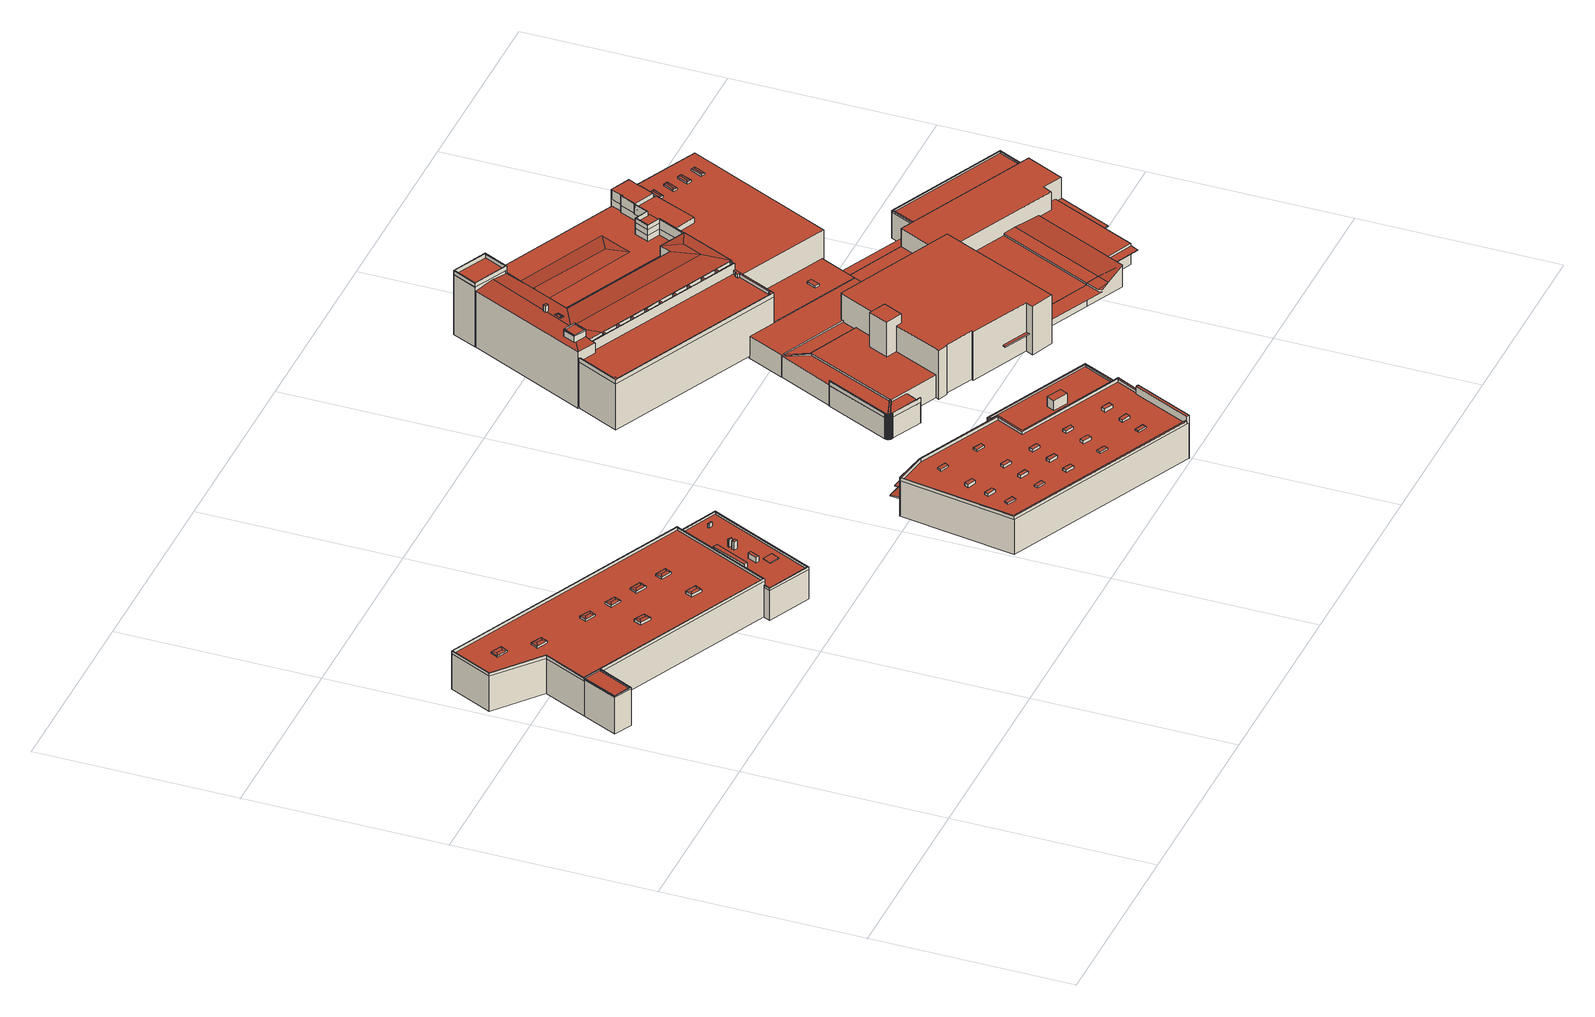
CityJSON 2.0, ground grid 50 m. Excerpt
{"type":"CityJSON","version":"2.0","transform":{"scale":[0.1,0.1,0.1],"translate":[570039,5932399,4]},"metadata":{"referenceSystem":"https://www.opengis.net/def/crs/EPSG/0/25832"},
"CityObjects":{
"building1":{"type":"Building","attributes":{"Grundfläche 2D":"2170.456657","Grundhöhe NN":"5.712"},"children":["building1-1","building1-2","building1-3","building1-4","building1-5","building1-6","building1-7","building1-8","building1-9","building1-10","building1-11","building1-12","building1-13","building1-14"],"geometry":[{"type":"MultiSurface","lod":"3","boundaries":[[[0,1,2,3,4,5,6,7,8,9,10]],[[7,11,12,13,5,4,14,15,16,8]],[[17,18,19,20,21,22]],[[23,24,25,26,27,28,29,30,31,32,33]],[[34,35,36,37]],[[38,39,40,41,42,43]],[[44,45,46,47,48],[49,50,51,52]],[[6,5,20,19]],[[19,18,7,6]],[[9,40,39,10]],[[53,54,2,1,0,38,55]],[[54,56,57,4,3,2]],[[57,58,14,4]],[[58,59,15,14]],[[59,60,16,15]],[[61,41,8,16,60]],[[11,7,18,17]],[[12,11,17,22]],[[13,12,22,21]],[[5,13,21,20]],[[47,46,28,27]],[[29,28,46,45]],[[30,29,45,44]],[[44,48,31,30]],[[62,63,33,32]],[[63,64,23,33]],[[64,65,24,23]],[[65,66,25,24]],[[66,67,26,25]],[[37,36,51,50]],[[34,37,50,49]],[[35,34,49,52]],[[36,35,52,51]],[[57,26,67,68,69,58]],[[59,58,69,70]],[[60,59,70,71]],[[61,60,71,72]],[[31,54,53,55,73,74,62,32]],[[26,57,56,54,31,48,47,27]],[[41,61,72,75,42]],[[43,42,75,76]],[[43,76,73,55,38]],[[63,62,74,77]],[[64,63,77,78]],[[65,64,78,79]],[[66,65,79,80]],[[67,66,80,68]],[[68,80,79,78,77,74,73,76,75,72,71,70,69]]],"semantics":{"surfaces":[{"type":"RoofSurface"},{"type":"WallSurface"},{"type":"GroundSurface"}],"values":[0,0,0,0,0,0,0,1,1,1,1,1,1,1,1,1,1,1,1,1,1,1,1,1,1,1,1,1,1,1,1,1,1,1,1,1,1,1,1,1,1,1,1,1,1,1,1,2]}}]},
"building1-1":{"type":"BuildingInstallation","parents":["building1"],"geometry":[{"type":"MultiSurface","lod":"3","boundaries":[[[81,82,83]],[[84,83,82,85]],[[81,86,85,82]],[[84,85,86]],[[87,88,81,83]],[[88,89,86,81]],[[89,90,84,86]],[[90,87,83,84]]],"semantics":{"surfaces":[{"type":"RoofSurface"},{"type":"WallSurface"}],"values":[0,0,0,0,1,1,1,1]}}]},
"building1-2":{"type":"BuildingInstallation","parents":["building1"],"geometry":[{"type":"MultiSurface","lod":"3","boundaries":[[[91,92,93]],[[94,93,92,95]],[[91,96,95,92]],[[94,95,96]],[[91,93,97,98]],[[98,99,96,91]],[[99,100,94,96]],[[100,97,93,94]]],"semantics":{"surfaces":[{"type":"RoofSurface"},{"type":"WallSurface"}],"values":[0,0,0,0,1,1,1,1]}}]},
"building1-3":{"type":"BuildingInstallation","parents":["building1"],"geometry":[{"type":"MultiSurface","lod":"3","boundaries":[[[101,102,103]],[[104,103,102,105]],[[101,106,105,102]],[[104,105,106]],[[101,103,107,108]],[[106,101,108,109]],[[109,110,104,106]],[[110,107,103,104]]],"semantics":{"surfaces":[{"type":"RoofSurface"},{"type":"WallSurface"}],"values":[0,0,0,0,1,1,1,1]}}]},
"building1-4":{"type":"BuildingInstallation","parents":["building1"],"geometry":[{"type":"MultiSurface","lod":"3","boundaries":[[[111,112,113]],[[114,113,112,115]],[[111,116,115,112]],[[114,115,116]],[[117,118,111,113]],[[118,119,116,111]],[[119,120,114,116]],[[120,117,113,114]]],"semantics":{"surfaces":[{"type":"RoofSurface"},{"type":"WallSurface"}],"values":[0,0,0,0,1,1,1,1]}}]},
"building1-5":{"type":"BuildingInstallation","parents":["building1"],"geometry":[{"type":"MultiSurface","lod":"3","boundaries":[[[121,0,10,122,123,9,8,124]],[[39,125,122,10]],[[125,126,123,122]],[[9,123,126,40]],[[41,42,124,8]],[[42,43,121,124]],[[43,38,0,121]]],"semantics":{"surfaces":[{"type":"RoofSurface"},{"type":"WallSurface"}],"values":[0,1,1,1,1,1,1]}}]},
"building1-6":{"type":"BuildingInstallation","parents":["building1"],"geometry":[{"type":"MultiSurface","lod":"3","boundaries":[[[127,128,129,130]],[[130,129,131,132]],[[127,130,132,133]],[[128,127,133,134]],[[129,128,134,131]]],"semantics":{"surfaces":[{"type":"RoofSurface"},{"type":"WallSurface"}],"values":[0,1,1,1,1]}}]},
"building1-7":{"type":"BuildingInstallation","parents":["building1"],"geometry":[{"type":"MultiSurface","lod":"3","boundaries":[[[135,136,137,138]],[[138,137,139,140]],[[135,138,140,141]],[[136,135,141,142]],[[137,136,142,139]]],"semantics":{"surfaces":[{"type":"RoofSurface"},{"type":"WallSurface"}],"values":[0,1,1,1,1]}}]},
"building1-8":{"type":"BuildingInstallation","parents":["building1"],"geometry":[{"type":"MultiSurface","lod":"3","boundaries":[[[143,144,145,146]],[[146,145,147,148]],[[143,146,148,149]],[[144,143,149,150]],[[145,144,150,147]]],"semantics":{"surfaces":[{"type":"RoofSurface"},{"type":"WallSurface"}],"values":[0,1,1,1,1]}}]},
"building1-9":{"type":"BuildingInstallation","parents":["building1"],"geometry":[{"type":"MultiSurface","lod":"3","boundaries":[[[151,152,153,154]],[[154,153,155,156]],[[151,154,156,157]],[[152,151,157,158]],[[153,152,158,155]]],"semantics":{"surfaces":[{"type":"RoofSurface"},{"type":"WallSurface"}],"values":[0,1,1,1,1]}}]},
"building1-10":{"type":"BuildingInstallation","parents":["building1"],"geometry":[{"type":"MultiSurface","lod":"3","boundaries":[[[159,160,161,162]],[[162,161,163,164]],[[159,162,164,165]],[[160,159,165,166]],[[161,160,166,163]]],"semantics":{"surfaces":[{"type":"RoofSurface"},{"type":"WallSurface"}],"values":[0,1,1,1,1]}}]},
"building1-11":{"type":"BuildingInstallation","parents":["building1"],"geometry":[{"type":"MultiSurface","lod":"3","boundaries":[[[167,168,169]],[[170,169,168,171]],[[167,172,171,168]],[[170,171,172]],[[173,174,167,169]],[[174,175,172,167]],[[175,176,170,172]],[[176,173,169,170]]],"semantics":{"surfaces":[{"type":"RoofSurface"},{"type":"WallSurface"}],"values":[0,0,0,0,1,1,1,1]}}]},
"building1-12":{"type":"BuildingInstallation","parents":["building1"],"geometry":[{"type":"MultiSurface","lod":"3","boundaries":[[[177,178,179]],[[180,179,178,181]],[[177,182,181,178]],[[180,181,182]],[[183,184,177,179]],[[184,185,182,177]],[[185,186,180,182]],[[186,183,179,180]]],"semantics":{"surfaces":[{"type":"RoofSurface"},{"type":"WallSurface"}],"values":[0,0,0,0,1,1,1,1]}}]},
"building1-13":{"type":"BuildingInstallation","parents":["building1"],"geometry":[{"type":"MultiSurface","lod":"3","boundaries":[[[187,188,189]],[[190,189,188,191]],[[187,192,191,188]],[[190,191,192]],[[193,194,187,189]],[[194,195,192,187]],[[195,196,190,192]],[[196,193,189,190]]],"semantics":{"surfaces":[{"type":"RoofSurface"},{"type":"WallSurface"}],"values":[0,0,0,0,1,1,1,1]}}]},
"building1-14":{"type":"BuildingInstallation","parents":["building1"],"geometry":[{"type":"MultiSurface","lod":"3","boundaries":[[[197,198,199]],[[200,199,198,201]],[[197,202,201,198]],[[200,201,202]],[[203,204,197,199]],[[202,197,204,205]],[[206,200,202,205]],[[206,203,199,200]]],"semantics":{"surfaces":[{"type":"RoofSurface"},{"type":"WallSurface"}],"values":[0,0,0,0,1,1,1,1]}}]},
"building2":{"type":"Building","attributes":{"Grundfläche 2D":"1549.785251","Grundhöhe NN":"5.569"},"children":["building2-1","building2-2","building2-3","building2-4","building2-5","building2-6","building2-7","building2-8","building2-9","building2-10","building2-11","building2-12","building2-13","building2-14","building2-15","building2-16","building2-17"],"geometry":[{"type":"Solid","lod":"3","boundaries":[[[[207,208,209,210,211,212,213,214,215,216,217,218,219,220,221,222]],[[223,224,225,226,227,228,229,230,231]],[[232,233,232,234]],[[235,236,237,238,239,240]],[[241,242,214,213]],[[243,215,214,242]],[[243,244,216,215]],[[244,245,217,216]],[[245,246,218,217]],[[246,234,219,218]],[[219,234,232,220]],[[222,221,224,223]],[[207,222,223,231]],[[208,207,231,230]],[[230,229,209,208]],[[210,209,229,228]],[[211,210,228,227]],[[212,211,227,226]],[[238,237,225,224,221,220]],[[233,239,238,220,232]],[[233,247,241,213,235,240,239]],[[213,212,226,225,237,236,235]],[[248,249,242,241,247,233,250,251]],[[243,242,249,252]],[[244,243,252,253]],[[245,244,253,254]],[[246,245,254,255]],[[234,246,255,256]],[[233,232,234,256,257,250]],[[251,250,257,256,255,254,253,252,249,248]]]],"semantics":{"surfaces":[{"type":"RoofSurface"},{"type":"WallSurface"},{"type":"GroundSurface"}],"values":[[0,0,0,0,1,1,1,1,1,1,1,1,1,1,1,1,1,1,1,1,1,1,1,1,1,1,1,1,1,2]]}}]},
"building2-1":{"type":"BuildingInstallation","parents":["building2"],"geometry":[{"type":"MultiSurface","lod":"3","boundaries":[[[258,259,260,261]],[[261,260,262,263]],[[258,261,263,264]],[[259,258,264,265]],[[260,259,265,262]]],"semantics":{"surfaces":[{"type":"RoofSurface"},{"type":"WallSurface"}],"values":[0,1,1,1,1]}}]},
"building2-2":{"type":"BuildingInstallation","parents":["building2"],"geometry":[{"type":"MultiSurface","lod":"3","boundaries":[[[266,267,268,269]],[[269,268,270,271]],[[266,269,271,272]],[[267,266,272,273]],[[268,267,273,270]]],"semantics":{"surfaces":[{"type":"RoofSurface"},{"type":"WallSurface"}],"values":[0,1,1,1,1]}}]},
"building2-3":{"type":"BuildingInstallation","parents":["building2"],"geometry":[{"type":"MultiSurface","lod":"3","boundaries":[[[274,275,276,277]],[[277,276,278,279]],[[274,277,279,280]],[[275,274,280,281]],[[276,275,281,278]]],"semantics":{"surfaces":[{"type":"RoofSurface"},{"type":"WallSurface"}],"values":[0,1,1,1,1]}}]},
"building2-4":{"type":"BuildingInstallation","parents":["building2"],"geometry":[{"type":"MultiSurface","lod":"3","boundaries":[[[282,283,284,285]],[[285,284,286,287]],[[282,285,287,288]],[[283,282,288,289]],[[284,283,289,286]]],"semantics":{"surfaces":[{"type":"RoofSurface"},{"type":"WallSurface"}],"values":[0,1,1,1,1]}}]},
"building2-5":{"type":"BuildingInstallation","parents":["building2"],"geometry":[{"type":"MultiSurface","lod":"3","boundaries":[[[290,291,292,293]],[[293,292,294,295]],[[290,293,295,296]],[[291,290,296,297]],[[292,291,297,294]]],"semantics":{"surfaces":[{"type":"RoofSurface"},{"type":"WallSurface"}],"values":[0,1,1,1,1]}}]},
"building2-6":{"type":"BuildingInstallation","parents":["building2"],"geometry":[{"type":"MultiSurface","lod":"3","boundaries":[[[298,299,300,301]],[[301,300,302,303]],[[298,301,303,304]],[[299,298,304,305]],[[300,299,305,302]]],"semantics":{"surfaces":[{"type":"RoofSurface"},{"type":"WallSurface"}],"values":[0,1,1,1,1]}}]},
"building2-7":{"type":"BuildingInstallation","parents":["building2"],"geometry":[{"type":"MultiSurface","lod":"3","boundaries":[[[306,307,308,309]],[[309,308,310,311]],[[306,309,311,312]],[[307,306,312,313]],[[308,307,313,310]]],"semantics":{"surfaces":[{"type":"RoofSurface"},{"type":"WallSurface"}],"values":[0,1,1,1,1]}}]},
"building2-8":{"type":"BuildingInstallation","parents":["building2"],"geometry":[{"type":"MultiSurface","lod":"3","boundaries":[[[314,315,316,317]],[[317,316,318,319]],[[314,317,319,320]],[[315,314,320,321]],[[316,315,321,318]]],"semantics":{"surfaces":[{"type":"RoofSurface"},{"type":"WallSurface"}],"values":[0,1,1,1,1]}}]},
"building2-9":{"type":"BuildingInstallation","parents":["building2"],"geometry":[{"type":"MultiSurface","lod":"3","boundaries":[[[322,323,324,325]],[[326,327,325,324]],[[327,328,322,325]],[[323,322,328,329]],[[324,323,329,326]]],"semantics":{"surfaces":[{"type":"RoofSurface"},{"type":"WallSurface"}],"values":[0,1,1,1,1]}}]},
"building2-10":{"type":"BuildingInstallation","parents":["building2"],"geometry":[{"type":"MultiSurface","lod":"3","boundaries":[[[330,331,332,333]],[[333,332,334,335]],[[330,333,335,336]],[[331,330,336,337]],[[332,331,337,334]]],"semantics":{"surfaces":[{"type":"RoofSurface"},{"type":"WallSurface"}],"values":[0,1,1,1,1]}}]},
"building2-11":{"type":"BuildingInstallation","parents":["building2"],"geometry":[{"type":"MultiSurface","lod":"3","boundaries":[[[338,339,340,341]],[[341,340,342,343]],[[343,344,338,341]],[[344,345,339,338]],[[340,339,345,342]]],"semantics":{"surfaces":[{"type":"RoofSurface"},{"type":"WallSurface"}],"values":[0,1,1,1,1]}}]},
"building2-12":{"type":"BuildingInstallation","parents":["building2"],"geometry":[{"type":"MultiSurface","lod":"3","boundaries":[[[346,347,348,349]],[[350,351,349,348]],[[346,349,351,352]],[[352,353,347,346]],[[348,347,353,350]]],"semantics":{"surfaces":[{"type":"RoofSurface"},{"type":"WallSurface"}],"values":[0,1,1,1,1]}}]},
"building2-13":{"type":"BuildingInstallation","parents":["building2"],"geometry":[{"type":"MultiSurface","lod":"3","boundaries":[[[354,355,356,357]],[[357,356,358,359]],[[354,357,359,360]],[[355,354,360,361]],[[356,355,361,358]]],"semantics":{"surfaces":[{"type":"RoofSurface"},{"type":"WallSurface"}],"values":[0,1,1,1,1]}}]},
"building2-14":{"type":"BuildingInstallation","parents":["building2"],"geometry":[{"type":"MultiSurface","lod":"3","boundaries":[[[362,363,364,365]],[[365,364,366,367]],[[362,365,367,368]],[[363,362,368,369]],[[364,363,369,366]]],"semantics":{"surfaces":[{"type":"RoofSurface"},{"type":"WallSurface"}],"values":[0,1,1,1,1]}}]},
"building2-15":{"type":"BuildingInstallation","parents":["building2"],"geometry":[{"type":"MultiSurface","lod":"3","boundaries":[[[370,371,372,373]],[[373,372,374,375]],[[370,373,375,376]],[[371,370,376,377]],[[372,371,377,374]]],"semantics":{"surfaces":[{"type":"RoofSurface"},{"type":"WallSurface"}],"values":[0,1,1,1,1]}}]},
"building2-16":{"type":"BuildingInstallation","parents":["building2"],"geometry":[{"type":"MultiSurface","lod":"3","boundaries":[[[378,379,380,381]],[[381,380,382,383]],[[378,381,383,384]],[[379,378,384,385]],[[380,379,385,382]]],"semantics":{"surfaces":[{"type":"RoofSurface"},{"type":"WallSurface"}],"values":[0,1,1,1,1]}}]},
"building2-17":{"type":"BuildingInstallation","parents":["building2"],"geometry":[{"type":"MultiSurface","lod":"3","boundaries":[[[386,387,388,389]],[[389,388,390,391]],[[386,389,391,392]],[[387,386,392,393]],[[388,387,393,390]]],"semantics":{"surfaces":[{"type":"RoofSurface"},{"type":"WallSurface"}],"values":[0,1,1,1,1]}}]},
"building3":{"type":"Building","attributes":{"Grundfläche 2D":"403.824048","Grundhöhe NN":"5.590"},"children":["building3-1"],"geometry":[{"type":"Solid","lod":"3","boundaries":[[[[394,395,396,397,398,399,400,401]],[[402,403,404,405,406,407]],[[408,409,410,411,412,413]],[[414,415,416,417,418]],[[419,403,396,395]],[[397,396,403,402]],[[397,402,407,398]],[[407,406,399,398]],[[406,420,400,399]],[[420,421,401,400]],[[421,422,394,401]],[[419,395,394,422]],[[403,419,413,423,424,253,404]],[[405,404,253,252]],[[420,406,405,252,249]],[[421,420,249,425]],[[422,421,425,426,427,408]],[[419,422,408,413]],[[423,427,426,424]],[[409,408,427,428]],[[410,409,428,429]],[[411,410,429,430]],[[412,411,430,431]],[[413,412,431,423]],[[432,433,417,416]],[[433,434,418,417]],[[434,435,414,418]],[[435,436,415,414]],[[436,432,416,415]],[[426,425,249,252,253,424]],[[431,430,429,428,427,423]],[[432,436,435,434,433]]]],"semantics":{"surfaces":[{"type":"RoofSurface"},{"type":"WallSurface"},{"type":"GroundSurface"}],"values":[[0,0,0,0,1,1,1,1,1,1,1,1,1,1,1,1,1,1,1,1,1,1,1,1,1,1,1,1,1,2,2,2]]}}]},
"building3-1":{"type":"BuildingInstallation","parents":["building3"],"geometry":[{"type":"MultiSurface","lod":"3","boundaries":[[[437,438,439,440]],[[440,439,441,442]],[[442,443,437,440]],[[438,437,443,444]],[[444,441,439,438]]],"semantics":{"surfaces":[{"type":"RoofSurface"},{"type":"WallSurface"}],"values":[0,1,1,1,1]}}]},
"building4":{"type":"Building","attributes":{"Grundfläche 2D":"3858.517801","Grundhöhe NN":"5.457"},"children":["building4-1","building4-2","building4-3","building4-4","building4-5","building4-6","building4-7","building4-8","building4-9","building4-10","building4-11","building4-12","building4-13","building4-14","building4-15"],"geometry":[{"type":"MultiSurface","lod":"3","boundaries":[[[445,446,447,448,449,450,451,452]],[[453,454,455,456,457,458,459,460,461,462,463,464,465,466,467,468,469,470,471,472,473,474,475,476,477,478,479,480,481,482,483,484,485,486,487,488,489,490,491,492,493,494,495,496]],[[497,498,499,500,501,502,503,504,505,506,507,508,509,510,511,512,513,514]],[[515,516,517,518,519,520,521]],[[522,523,524,525,526,527,528,529,530,531,532,533,534,535,536,537,538]],[[539,540,541,542,543,544,545,546,547]],[[548,549,550,516,515,521,520,519,551,552,553,554,555,556,557,558]],[[559,560,561,560]],[[561,562,563,564,565,566,567,568,569,570,559,560,571,560]],[[569,572,570]],[[564,563,573,574,575]],[[576,577,575,574,578,570,572]],[[579,580,581,570,578]],[[580,582,583,581]],[[584,583,582]],[[584,585,581,583]],[[585,586,570,581]],[[587,588,589]],[[559,570,586,589,588,561,560]],[[590,591,592,593,594,595]],[[596,597,598,599]],[[600,601,602,603]],[[604,605,606,607]],[[608,609,610,611,612]],[[613,614,615,616]],[[617,618,619,620,621]],[[622,623,624,625]],[[626,627,628,629]],[[630,631,632,633]],[[634,635,636,637]],[[638,639,640,641,642,643,644,645,646,647,648,649,650,651]],[[652,653,654,655,656]],[[657,658,659,660,661,662]],[[663,664,665,666,667,668,669,670,671,672,673,674,675,676,677,678,679,680,681]],[[682,683,681]],[[663,681,683,684]],[[665,683,682]],[[664,684,683,665]],[[664,663,684]],[[577,685,686,687,565,564,575]],[[685,577,576,688]],[[568,567,689,688,576,572,569]],[[687,689,567,566,565]],[[597,596,457,456]],[[458,457,596,599]],[[459,458,599,598]],[[603,602,461,460]],[[462,461,602,601]],[[601,600,463,462]],[[607,606,465,464]],[[466,465,606,605]],[[605,604,467,466]],[[612,611,469,468]],[[470,469,611,610]],[[610,609,608,472,471,470]],[[616,615,474,473]],[[475,474,615,614]],[[476,475,614,613]],[[617,621,478,477]],[[479,478,621,620]],[[620,619,618,481,480,479]],[[625,624,483,482]],[[484,483,624,623]],[[623,622,485,484]],[[487,486,627,626]],[[488,487,626,629]],[[629,628,489,488]],[[491,490,635,634]],[[492,491,634,637]],[[637,636,493,492]],[[495,494,631,630]],[[496,495,630,633]],[[454,453,642,641,499,498]],[[454,498,527,526,455]],[[500,499,641,640]],[[640,639,501,500]],[[502,501,639,638]],[[503,502,638,651]],[[504,503,651,650]],[[650,649,505,504]],[[506,505,649,648]],[[648,647,507,506]],[[647,646,508,507]],[[646,645,509,508]],[[510,509,645,644]],[[690,691,512,511]],[[691,692,513,512]],[[692,693,694,695,528,527,498,497,514,513]],[[696,697,698,699]],[[700,701,702,703]],[[703,702,697,696]],[[544,543,557,556]],[[533,545,544,556,534]],[[533,532,546,545]],[[532,531,547,546]],[[531,704,539,547]],[[704,705,540,539]],[[706,707,548,558]],[[537,536,554,553]],[[555,554,536,535]],[[535,534,556,555]],[[658,667,666,659]],[[660,659,666,665,682]],[[660,682,708,709,661]],[[563,562,710,711]],[[690,511,510,644,643,573,563,711,712]],[[453,496,633,632,574,573,643,642]],[[631,494,493,636,635,490,578,574,632]],[[578,490,489]],[[578,489,486]],[[578,486,579]],[[486,489,628,627]],[[486,485,579]],[[482,579,485,622,625]],[[482,481,579]],[[477,476,613,616,473,579,481,618,617]],[[473,472,579]],[[468,467,579,472,608,612]],[[464,467,604,607]],[[467,464,579]],[[464,463,580]],[[464,580,579]],[[460,459,598,597,456,455,526,525,580,463,600,603]],[[580,525,524,582]],[[522,668,667,658,584,582,524,523]],[[584,658,657,585]],[[585,657,662,586]],[[713,680,587,589,586,662,661,709]],[[588,587,680,679]],[[714,592,591,590,715,716]],[[593,592,714,717]],[[712,718,691,690]],[[692,691,718,719]],[[594,695,694,693,692,719,715,590,595]],[[588,654,653,652,720,710,562,561]],[[654,588,679,678,655]],[[655,678,721,722,656]],[[652,656,722,720]],[[678,677,723,721]],[[680,713,724,681]],[[681,724,708,682]],[[725,529,528,695,594,593,717]],[[530,529,725,726]],[[704,531,530,726,727]],[[676,705,704,727,723,677]],[[705,676,675,728]],[[672,701,707,706,728,675,674,673]],[[701,672,671,702]],[[702,671,670,697]],[[697,670,669,698]],[[538,698,669,668,522]],[[719,718,712,711,710,720,722,721,723,727,726,725,717,714,716,715],[724,713,709,708]]],"semantics":{"surfaces":[{"type":"RoofSurface"},{"type":"WallSurface"},{"type":"GroundSurface"}],"values":[0,0,0,0,0,0,0,0,0,0,0,0,0,0,0,0,0,0,0,0,0,0,0,0,0,0,0,0,0,0,0,0,0,0,0,0,0,0,0,1,1,1,1,1,1,1,1,1,1,1,1,1,1,1,1,1,1,1,1,1,1,1,1,1,1,1,1,1,1,1,1,1,1,1,1,1,1,1,1,1,1,1,1,1,1,1,1,1,1,1,1,1,1,1,1,1,1,1,1,1,1,1,1,1,1,1,1,1,1,1,1,1,1,1,1,1,1,1,1,1,1,1,1,1,1,1,1,1,1,1,1,1,1,1,1,1,1,1,1,1,1,1,1,1,1,1,1,1,1,1,1,2]}}]},
"building4-1":{"type":"BuildingInstallation","parents":["building4"],"geometry":[{"type":"MultiSurface","lod":"3","boundaries":[[[729,730,731]],[[732,729,731,733]],[[734,733,735]],[[734,732,733]],[[732,734,735,736,737]],[[732,737,738]],[[729,732,738,739]],[[729,739,740]],[[730,729,740,741]],[[731,730,742,743,735,733]],[[735,743,744,737,736]],[[738,737,744,745,740,739]],[[740,745,742,730,741]]],"semantics":{"surfaces":[{"type":"RoofSurface"},{"type":"WallSurface"}],"values":[0,0,0,0,0,0,0,0,0,1,1,1,1]}}]},
"building4-2":{"type":"BuildingInstallation","parents":["building4"],"geometry":[{"type":"MultiSurface","lod":"3","boundaries":[[[746,747,748,749,750,751,752]],[[689,687,748,747]],[[687,686,685,750,749,748]],[[752,751,451,450]],[[746,752,450,449]]],"semantics":{"surfaces":[{"type":"RoofSurface"},{"type":"WallSurface"}],"values":[0,1,1,1,1]}}]},
"building4-3":{"type":"BuildingInstallation","parents":["building4"],"geometry":[{"type":"MultiSurface","lod":"3","boundaries":[[[746,753,754,755,756,757,751,750,758,747]],[[685,688,758,750]],[[688,689,747,758]],[[446,755,754,753,746,449,448,447]],[[756,755,446,445]],[[756,445,452,757]],[[751,757,452,451]]],"semantics":{"surfaces":[{"type":"RoofSurface"},{"type":"WallSurface"}],"values":[0,1,1,1,1,1,1]}}]},
"building4-4":{"type":"BuildingInstallation","parents":["building4"],"geometry":[{"type":"MultiSurface","lod":"3","boundaries":[[[759,760,761,762,763,764]],[[760,759,765,766]],[[760,766,560,761]],[[762,761,560,767]],[[767,571,768,764,763,762]],[[559,765,759,764,768]]],"semantics":{"surfaces":[{"type":"RoofSurface"},{"type":"WallSurface"}],"values":[0,1,1,1,1,1]}}]},
"building4-5":{"type":"BuildingInstallation","parents":["building4"],"geometry":[{"type":"MultiSurface","lod":"3","boundaries":[[[769,770,771,772]],[[772,771,773,774]],[[769,772,774,775]],[[770,769,775,776]],[[771,770,776,773]]],"semantics":{"surfaces":[{"type":"RoofSurface"},{"type":"WallSurface"}],"values":[0,1,1,1,1]}}]},
"building4-6":{"type":"BuildingInstallation","parents":["building4"],"geometry":[{"type":"MultiSurface","lod":"3","boundaries":[[[777,778,779,780,781,782]],[[656,779,778,655]],[[656,652,780,779]],[[782,781,783,784]],[[777,782,784,785]]],"semantics":{"surfaces":[{"type":"RoofSurface"},{"type":"WallSurface"}],"values":[0,1,1,1,1]}}]},
"building4-7":{"type":"BuildingInstallation","parents":["building4"],"geometry":[{"type":"MultiSurface","lod":"3","boundaries":[[[778,777,786,781,780,787,788]],[[786,777,785,789]],[[789,783,781,786]],[[652,653,654,788,787,780]],[[654,655,778,788]]],"semantics":{"surfaces":[{"type":"RoofSurface"},{"type":"WallSurface"}],"values":[0,1,1,1,1]}}]},
"building4-8":{"type":"BuildingInstallation","parents":["building4"],"geometry":[{"type":"MultiSurface","lod":"3","boundaries":[[[790,791,792,793]],[[790,793,794]],[[795,792,791]],[[795,794,793,792]],[[796,797,791,790]],[[797,798,795,791]],[[798,799,794,795]],[[799,796,790,794]]],"semantics":{"surfaces":[{"type":"RoofSurface"},{"type":"WallSurface"}],"values":[0,0,0,0,1,1,1,1]}}]},
"building4-9":{"type":"BuildingInstallation","parents":["building4"],"geometry":[{"type":"MultiSurface","lod":"3","boundaries":[[[800,801,802]],[[800,803,804,801]],[[805,804,803]],[[805,802,801,804]],[[806,807,803,800]],[[807,808,805,803]],[[808,809,802,805]],[[809,806,800,802]]],"semantics":{"surfaces":[{"type":"RoofSurface"},{"type":"WallSurface"}],"values":[0,0,0,0,1,1,1,1]}}]},
"building4-10":{"type":"BuildingInstallation","parents":["building4"],"geometry":[{"type":"MultiSurface","lod":"3","boundaries":[[[810,811,812,813,814]],[[810,814,815]],[[816,813,812]],[[816,815,814,813]],[[817,818,819,812,811,810]],[[819,820,816,812]],[[820,821,815,816]],[[821,817,810,815]]],"semantics":{"surfaces":[{"type":"RoofSurface"},{"type":"WallSurface"}],"values":[0,0,0,0,1,1,1,1]}}]},
"building4-11":{"type":"BuildingInstallation","parents":["building4"],"geometry":[{"type":"MultiSurface","lod":"3","boundaries":[[[822,823,824,825,826]],[[824,823,699,698,538,522]],[[824,522,523,825]],[[553,552,551,826,825,523,537]],[[822,826,551,519]]],"semantics":{"surfaces":[{"type":"RoofSurface"},{"type":"WallSurface"}],"values":[0,1,1,1,1]}}]},
"building4-12":{"type":"BuildingInstallation","parents":["building4"],"geometry":[{"type":"MultiSurface","lod":"3","boundaries":[[[822,827,828,829,830,831,832,823]],[[700,703,831,830]],[[703,696,832,831]],[[696,699,823,832]],[[827,822,519,518]],[[828,827,518,517]],[[829,828,517,516]]],"semantics":{"surfaces":[{"type":"RoofSurface"},{"type":"WallSurface"}],"values":[0,1,1,1,1,1,1]}}]},
"building4-13":{"type":"BuildingInstallation","parents":["building4"],"geometry":[{"type":"MultiSurface","lod":"3","boundaries":[[[833,834,830,829]],[[549,833,829,516,550]],[[834,833,549,548]],[[830,834,548,707,701,700]]],"semantics":{"surfaces":[{"type":"RoofSurface"},{"type":"WallSurface"}],"values":[0,1,1,1]}}]},
"building4-14":{"type":"BuildingInstallation","parents":["building4"],"geometry":[{"type":"MultiSurface","lod":"3","boundaries":[[[835,836,837]],[[835,838,839,836]],[[840,839,838]],[[840,837,836,839]],[[841,842,838,835]],[[842,843,840,838]],[[843,844,837,840]],[[844,841,835,837]]],"semantics":{"surfaces":[{"type":"RoofSurface"},{"type":"WallSurface"}],"values":[0,0,0,0,1,1,1,1]}}]},
"building4-15":{"type":"BuildingInstallation","parents":["building4"],"geometry":[{"type":"MultiSurface","lod":"3","boundaries":[[[845,846,847,848,849,850]],[[849,848,543,542]],[[850,849,542,541]],[[845,850,541,540]],[[845,540,705,728,846]],[[847,846,728,706,558]],[[848,847,558,557,543]]],"semantics":{"surfaces":[{"type":"RoofSurface"},{"type":"WallSurface"}],"values":[0,1,1,1,1,1,1]}}]},
"building5":{"type":"Building","attributes":{"Grundfläche 2D":"3548.379141","Grundhöhe NN":"4.954"},"children":["building5-1","building5-2","building5-3","building5-4","building5-5","building5-6"],"geometry":[{"type":"MultiSurface","lod":"3","boundaries":[[[851,852,853,854]],[[855,856,857,858,859,860,861,862]],[[863,864,865,866,867,868,869,870,871,872,873,874,875,876,877,878,879,880,881,882,883,884,885,886,887,888,889,890,891,892,893,894,895]],[[896,897,898,899,900,901,902]],[[590,903,904,905,906,907,908,909,910,592,591]],[[911,912,913,914,915,916,917,918]],[[919,920,921,922,923,924]],[[925,923,922]],[[919,924,923,926,927,928]],[[929,930,931,932,933,934]],[[935,936,937,938,939,940,941,942,943,944,945,946,947,948,949,950,951,952]],[[953,954,955,956,957,958,959,960]],[[853,852,857,856]],[[853,856,855,937,936,854]],[[936,935,851,854]],[[852,851,935,952,858,857]],[[961,931,930,962,963,964,965,966]],[[967,944,943,968,969,970]],[[971,932,931,961,966,965,972,973]],[[974,939,938,937,855,862,975]],[[940,939,974,976]],[[942,941,977,978]],[[941,940,976,977]],[[943,942,978,968]],[[944,967,970,969,979,945]],[[946,945,979,980]],[[946,980,981,902,947]],[[900,915,914,949,948,947,902,981,982,901]],[[955,954,910,909,950,949,914,913]],[[872,859,858,952,951,950,909,908,873]],[[983,898,901,982]],[[906,905,984,985]],[[908,907,906,985,986,874,873]],[[910,954,953,592]],[[590,591,592,953,987,988,989]],[[903,590,989,990]],[[905,904,903,990,991,984]],[[920,919,928,929,934,916,915,900,899]],[[916,934,933,917]],[[971,973,972,992,993,994,918,917,933,932]],[[918,994,993,992,995,911]],[[911,995,996,956,912]],[[912,956,955,913]],[[865,864,997,998]],[[866,865,998,999]],[[875,874,986,1000]],[[876,875,1000,1001]],[[877,876,1001,1002]],[[878,877,1002,1003]],[[879,878,1003,1004]],[[880,879,1004,1005]],[[881,880,1005,1006]],[[882,881,1006,1007]],[[883,882,1007,1008]],[[884,883,1008,1009]],[[885,884,1009,1010]],[[886,885,1010,1011]],[[887,886,1011,1012]],[[888,887,1012,1013]],[[889,888,1013,1014]],[[890,889,1014,1015]],[[891,890,1015,1016]],[[892,891,1016,1017]],[[893,892,1017,1018]],[[864,863,1019,997]],[[894,893,1018,1020]],[[895,894,1020,1021]],[[863,895,1021,1019]],[[920,899,898,921]],[[924,921,898,983,1022,927]],[[963,962,930,929,928,927,1022,964]],[[870,1023,860,859,872,871]],[[869,868,867,1024,861,860,1023,870]],[[866,999,975,862,861,1024,867]],[[960,1025,987,953]],[[960,956,996,1025]],[[992,972,965,964,1022,983,982,981,980,979,969,968,978,977,976,974,975,999,998,997,1019,1021,1020,1018,1017,1016,1015,1014,1013,1012,1011,1010,1009,1008,1007,1006,1005,1004,1003,1002,1001,1000,986,985,984,991,990,989,988,987,1025,996,995]],[[896,902,901,898,897]],[[924,923,922,921]],[[924,927,926,923]],[[960,959,958,957,956]]],"semantics":{"surfaces":[{"type":"RoofSurface"},{"type":"WallSurface"},{"type":"GroundSurface"}],"values":[0,0,0,0,0,0,0,0,0,0,0,0,1,1,1,1,1,1,1,1,1,1,1,1,1,1,1,1,1,1,1,1,1,1,1,1,1,1,1,1,1,1,1,1,1,1,1,1,1,1,1,1,1,1,1,1,1,1,1,1,1,1,1,1,1,1,1,1,1,1,1,1,1,1,1,1,2,0,0,0,0]}}]},
"building5-1":{"type":"BuildingInstallation","parents":["building5"],"geometry":[{"type":"MultiSurface","lod":"3","boundaries":[[[1026,1027,1028,1029,1030,1031,1032,1033,1034,1035,1036,1037,1038,1039,1040,1041,1042,1043,1044,1045,1046,1047,1048,1049,1050,1051,1052,1053,1054,1055,1056,1057,1058,1059,1060,1061,1062,1063,1064,1065,1066,1067,1068,1069]],[[1045,1044,1070,1071]],[[1072,1073,1042,1041]],[[1043,1042,1073,1074]],[[1044,1043,1074,1070]],[[1071,875,876,1046,1045]],[[876,877,1047,1046]],[[877,878,1048,1047]],[[878,879,1049,1048]],[[879,880,1050,1049]],[[880,881,1051,1050]],[[881,882,1052,1051]],[[882,883,1053,1052]],[[883,884,1054,1053]],[[884,885,1055,1054]],[[885,886,1056,1055]],[[886,887,1057,1056]],[[887,888,1058,1057]],[[888,889,1059,1058]],[[889,890,1060,1059]],[[890,891,1061,1060]],[[891,892,1062,1061]],[[892,893,1063,1062]],[[893,894,1064,1063]],[[894,895,1065,1064]],[[895,863,1066,1065]],[[863,864,1067,1066]],[[864,865,1068,1067]],[[1069,1068,865,1075]],[[1026,1069,1075,1076]],[[1076,1077,1027,1026]],[[1028,1027,1077,1078]],[[1078,1079,1029,1028]],[[1079,1080,1030,1029]],[[1080,1081,1031,1030]],[[1081,1082,1032,1031]],[[1082,1083,1033,1032]],[[1083,1084,1034,1033]],[[1035,1034,1084,1085]],[[1085,1086,1036,1035]],[[1086,1087,1037,1036]],[[1087,1088,1038,1037]],[[1088,1089,1039,1038]],[[1089,1090,1040,1039]],[[1090,1072,1041,1040]]],"semantics":{"surfaces":[{"type":"RoofSurface"},{"type":"WallSurface"}],"values":[0,1,1,1,1,1,1,1,1,1,1,1,1,1,1,1,1,1,1,1,1,1,1,1,1,1,1,1,1,1,1,1,1,1,1,1,1,1,1,1,1,1,1,1,1]}}]},
"building5-2":{"type":"BuildingInstallation","parents":["building5"],"geometry":[{"type":"MultiSurface","lod":"3","boundaries":[[[1091,1092,1093,1094,1024,1095]],[[1024,867,868,1095]],[[1092,1096,1097,1094,1093]],[[868,1098,1096,1092,1091,1095]],[[1097,867,1024,1094]]],"semantics":{"surfaces":[{"type":"RoofSurface"},{"type":"WallSurface"}],"values":[0,1,1,1,1]}}]},
"building5-3":{"type":"BuildingInstallation","parents":["building5"],"geometry":[{"type":"MultiSurface","lod":"3","boundaries":[[[1023,1099,1100]],[[1101,1023,1100,1102]],[[1023,1101,1103]],[[871,1104,1100,1099]],[[1102,1100,1104,1105]],[[1105,1106,869,1103,1101,1102]],[[869,870,1023,1103]],[[1023,870,871,1099]]],"semantics":{"surfaces":[{"type":"RoofSurface"},{"type":"WallSurface"}],"values":[0,0,0,1,1,1,1,1]}}]},
"building5-4":{"type":"BuildingInstallation","parents":["building5"],"geometry":[{"type":"MultiSurface","lod":"3","boundaries":[[[1107,994,971,1108]],[[973,1109,1108,971]],[[1109,1110,1107,1108]],[[1110,993,994,1107]],[[993,973,971,994]],[[993,1110,1109,973]]],"semantics":{"surfaces":[{"type":"RoofSurface"},{"type":"WallSurface"},{"type":"OuterCeilingSurface"}],"values":[0,1,1,1,1,2]}}]},
"building5-5":{"type":"BuildingInstallation","parents":["building5"],"geometry":[{"type":"MultiSurface","lod":"3","boundaries":[[[1111,961,962,1112]],[[1113,1114,1111,1112]],[[963,1113,1112,962]],[[1114,966,961,1111]],[[966,963,962,961]],[[966,1114,1113,963]]],"semantics":{"surfaces":[{"type":"RoofSurface"},{"type":"WallSurface"},{"type":"OuterCeilingSurface"}],"values":[0,1,1,1,1,2]}}]},
"building5-6":{"type":"BuildingInstallation","parents":["building5"],"geometry":[{"type":"MultiSurface","lod":"3","boundaries":[[[1115,967,1116,1117]],[[1118,1119,1115,1117]],[[1120,1118,1117,1116]],[[1119,970,967,1115]],[[970,1120,1116,967]],[[970,1119,1118,1120]]],"semantics":{"surfaces":[{"type":"RoofSurface"},{"type":"WallSurface"},{"type":"OuterCeilingSurface"}],"values":[0,1,1,1,1,2]}}]},
"building6":{"type":"Building","attributes":{"Grundfläche 2D":"305.665438","Grundhöhe NN":"5.500"},"geometry":[{"type":"Solid","lod":"3","boundaries":[[[[1121,1122,1123,1124,1125,1126,1127,1128]],[[1129,1130,1131,1132]],[[1133,1132,1123,1122]],[[1132,1131,1124,1123]],[[1125,1124,1131,1130]],[[1130,1129,1126,1125]],[[1127,1126,1129,1134]],[[1134,1135,1128,1127]],[[1135,1136,1121,1128]],[[1136,1133,1122,1121]],[[1134,1129,1132,1133,1137,1138]],[[1135,1134,1138,1139]],[[1136,1135,1139,1140]],[[1133,1136,1140,1137]],[[1138,1137,1140,1139]]]],"semantics":{"surfaces":[{"type":"RoofSurface"},{"type":"WallSurface"},{"type":"GroundSurface"}],"values":[[0,0,1,1,1,1,1,1,1,1,1,1,1,1,2]]}}]}
},
"vertices":[
[114,877,120],[572,664,120],[573,663,120],[691,917,120],[692,918,120],[689,917,120],[572,666,120],[71,900,120],[68,898,120],[69,898,120],[112,878,120],[122,1010,120],[11,1103,120],[60,1209,120],[59,1212,120],[8,1102,120],[119,1009,120],[122,1010,113],[71,900,113],[572,666,113],[689,917,113],[60,1209,113],[11,1103,113],[673,596,104],[800,869,104],[692,919,104],[692,918,104],[691,917,104],[797,868,104],[672,599,104],[566,648,104],[573,663,104],[572,664,104],[564,647,104],[624,724,116],[665,812,116],[655,817,116],[614,728,116],[114,877,117],[112,878,117],[69,898,117],[68,898,117],[27,809,117],[72,787,117],[566,648,98],[672,599,98],[797,868,98],[691,917,98],[573,663,98],[624,724,98],[614,728,98],[655,817,98],[665,812,98],[572,664,113],[573,663,113],[114,877,113],[691,917,113],[692,918,113],[59,1212,113],[8,1102,113],[119,1009,113],[68,898,113],[572,664,98],[564,647,98],[673,596,98],[800,869,98],[692,919,98],[692,918,98],[692,918,17],[59,1212,17],[8,1102,17],[119,1009,17],[68,898,17],[114,877,17],[572,664,17],[27,809,17],[72,787,17],[564,647,17],[673,596,17],[800,869,17],[692,919,17],
[458,792,120],[469,798,120],[466,810,120],[493,797,120],[483,791,120],[485,779,120],[466,810,113],[458,792,113],[485,779,113],[493,797,113],
[284,978,118],[295,984,119],[292,996,118],[319,983,118],[309,978,119],[311,966,118],[292,996,113],[284,978,113],[311,966,113],[319,983,113],
[83,1112,117],[95,1118,117],[92,1130,117],[119,1117,117],[108,1111,117],[111,1099,117],[92,1130,113],[83,1112,113],[111,1099,113],[119,1117,113],
[148,1041,118],[160,1047,119],[157,1059,118],[184,1046,118],[173,1040,119],[176,1028,118],[157,1059,113],[148,1041,113],[176,1028,113],[184,1046,113],
[72,787,120],[71,790,120],[29,810,120],[27,809,120],[71,790,117],[29,810,117],
[697,788,118],[699,792,118],[690,796,118],[688,792,118],[690,796,98],[688,792,98],[697,788,98],[699,792,98],
[686,673,101],[696,694,101],[673,705,100],[663,684,100],[673,705,98],[663,684,98],[686,673,98],[696,694,98],
[682,778,120],[691,774,120],[694,781,120],[685,785,120],[694,781,98],[685,785,98],[682,778,98],[691,774,98],
[751,857,110],[752,860,110],[742,864,110],[741,861,110],[742,864,98],[741,861,98],[751,857,98],[752,860,98],
[660,711,113],[671,734,113],[664,737,113],[653,714,113],[664,737,98],[653,714,98],[660,711,98],[671,734,98],
[498,880,118],[509,885,119],[506,897,118],[534,885,118],[523,879,119],[525,867,118],[506,897,113],[498,880,113],[525,867,113],[534,885,113],
[315,859,120],[326,865,121],[323,877,120],[350,864,120],[340,858,121],[342,846,120],[323,877,113],[315,859,113],[342,846,113],[350,864,113],
[355,945,118],[366,951,119],[363,963,118],[390,950,118],[380,945,119],[382,933,118],[363,963,113],[355,945,113],[382,933,113],[390,950,113],
[427,913,118],[438,919,119],[435,931,118],[462,918,118],[452,912,119],[454,900,118],[435,931,113],[427,913,113],[454,900,113],[462,918,113],
[1050,520,120],[1134,507,120],[1348,406,120],[1314,334,120],[1582,210,120],[1556,154,120],[1559,152,120],[1587,211,120],[1319,336,120],[1353,408,120],[1134,510,120],[1049,524,120],[1001,232,120],[1485,7,120],[1487,10,120],[1005,234,120],[1005,234,112],[1487,10,112],[1553,155,112],[1556,154,112],[1582,210,112],[1314,334,112],[1348,406,112],[1134,507,112],[1050,520,112],[1485,7,112],[1491,4,112],[1001,232,112],[1559,152,133],[1556,154,133],[1553,155,133],[1485,7,133],[1491,4,133],[1491,5,133],[1559,152,112],[1587,211,112],[1319,336,112],[1353,408,112],[1134,510,112],[1049,524,112],[1491,5,112],[1559,152,16],[1587,211,16],[1491,4,16],[1491,5,16],[1319,336,16],[1353,408,16],[1134,510,16],[1049,524,16],[1001,232,16],[1485,7,16],
[1084,309,119],[1088,319,119],[1067,328,119],[1063,318,119],[1067,328,112],[1063,318,112],[1084,309,112],[1088,319,112],
[1280,279,119],[1285,288,119],[1264,298,119],[1259,288,119],[1264,298,112],[1259,288,112],[1280,279,112],[1285,288,112],
[1137,442,117],[1142,452,117],[1121,462,117],[1116,452,117],[1121,462,112],[1116,452,112],[1137,442,112],[1142,452,112],
[1237,395,117],[1242,405,117],[1221,415,117],[1216,404,117],[1221,415,112],[1216,404,112],[1237,395,112],[1242,405,112],
[1483,184,121],[1488,194,121],[1467,204,121],[1462,194,121],[1467,204,112],[1462,194,112],[1483,184,112],[1488,194,112],
[1234,180,118],[1239,190,118],[1218,200,118],[1213,190,118],[1218,200,112],[1213,190,112],[1234,180,112],[1239,190,112],
[1099,363,121],[1104,372,121],[1083,382,121],[1078,372,121],[1083,382,112],[1078,372,112],[1099,363,112],[1104,372,112],
[1351,184,120],[1356,194,120],[1335,204,120],[1330,194,120],[1335,204,112],[1330,194,112],[1351,184,112],[1356,194,112],
[1438,86,116],[1442,96,116],[1421,105,116],[1417,95,116],[1421,105,112],[1417,95,112],[1438,86,112],[1442,96,112],
[1071,256,116],[1076,266,116],[1055,276,116],[1050,266,116],[1055,276,112],[1050,266,112],[1071,256,112],[1076,266,112],
[1176,266,119],[1180,276,119],[1159,285,119],[1155,276,119],[1159,285,112],[1155,276,112],[1176,266,112],[1180,276,112],
[1374,235,119],[1379,244,119],[1358,254,119],[1354,244,119],[1358,254,112],[1354,244,112],[1374,235,112],[1379,244,112],
[1460,134,119],[1465,144,119],[1444,153,119],[1439,144,119],[1444,153,112],[1439,144,112],[1460,134,112],[1465,144,112],
[1329,136,116],[1334,146,116],[1313,156,116],[1309,146,116],[1313,156,112],[1309,146,112],[1329,136,112],[1334,146,112],
[1154,218,116],[1158,228,116],[1137,237,116],[1133,227,116],[1137,237,112],[1133,227,112],[1154,218,112],[1158,228,112],
[1199,316,119],[1204,326,119],[1183,335,119],[1179,326,119],[1183,335,112],[1179,326,112],[1199,316,112],[1204,326,112],
[1257,228,119],[1262,238,119],[1241,248,119],[1236,238,119],[1241,248,112],[1236,238,112],[1257,228,112],[1262,238,112],
[1357,435,105],[1346,411,105],[1350,409,105],[1359,429,105],[1626,305,105],[1583,213,105],[1587,211,105],[1631,307,105],[1359,429,101],[1350,409,101],[1353,408,101],[1319,336,101],[1583,213,101],[1626,305,101],[1357,435,63],[1141,535,63],[1054,549,63],[1051,523,65],[1134,510,65],[1346,411,65],[1147,563,38],[1126,566,38],[1122,538,38],[1141,535,38],[1143,535,38],[1346,411,101],[1587,211,101],[1631,307,101],[1357,435,101],[1346,411,61],[1346,411,16],[1631,307,16],[1357,435,16],[1357,435,61],[1141,535,61],[1054,549,61],[1051,523,61],[1134,510,61],[1122,538,36],[1141,535,36],[1143,535,36],[1147,563,36],[1126,566,36],
[1478,290,128],[1488,310,128],[1451,328,128],[1441,308,128],[1451,328,101],[1441,308,101],[1478,290,101],[1488,310,101],
[1248,1369,186],[1254,1381,186],[1254,1382,186],[1226,1394,186],[1224,1395,186],[1210,1365,186],[1239,1351,186],[1248,1368,186],[1230,1330,167],[1628,1144,167],[1632,1155,167],[1630,1156,167],[1626,1148,167],[1588,1166,167],[1592,1174,167],[1587,1176,167],[1584,1168,167],[1549,1184,167],[1553,1192,167],[1548,1194,167],[1544,1186,167],[1509,1202,167],[1513,1210,167],[1508,1212,167],[1505,1204,167],[1470,1220,167],[1470,1221,167],[1473,1228,167],[1468,1231,167],[1465,1223,167],[1430,1239,167],[1433,1247,167],[1429,1249,167],[1425,1241,167],[1390,1257,167],[1390,1258,167],[1394,1265,167],[1389,1267,167],[1386,1260,167],[1351,1276,167],[1354,1283,167],[1350,1286,167],[1346,1278,167],[1311,1294,167],[1315,1302,167],[1310,1304,167],[1307,1296,167],[1272,1313,167],[1275,1320,167],[1270,1322,167],[1267,1316,167],[1231,1332,167],[1575,1032,151],[1628,1144,151],[1624,1146,151],[1619,1137,151],[1616,1138,151],[1612,1131,151],[1617,1129,151],[1576,1039,151],[1572,1041,151],[1569,1035,151],[1139,1235,151],[1142,1241,151],[1138,1243,151],[1184,1342,151],[1181,1343,151],[1131,1236,151],[1574,1030,151],[1575,1030,151],[1746,1393,160],[1740,1396,160],[1707,1411,160],[1691,1376,160],[1722,1362,160],[1723,1362,160],[1731,1359,160],[1691,1295,145],[1693,1294,145],[1698,1292,145],[1635,1154,145],[1632,1155,145],[1628,1144,145],[1619,1126,145],[1851,1018,145],[2026,1394,145],[1841,1480,145],[1826,1447,145],[1827,1447,145],[1810,1410,145],[1818,1406,145],[1772,1297,145],[1707,1325,145],[1706,1325,145],[1792,1503,171],[1778,1472,171],[1778,1471,171],[1775,1472,171],[1758,1434,171],[1810,1410,171],[1827,1447,171],[1826,1447,171],[1841,1480,171],[1756,1434,160],[1757,1433,160],[1741,1397,160],[1724,1361,160],[1723,1360,160],[1707,1325,160],[1772,1297,160],[1818,1406,160],[1810,1410,160],[1758,1434,160],[1757,1434,160],[1293,1464,173],[1296,1472,173],[1367,1621,173],[1319,1644,168],[1180,1344,168],[1212,1363,170],[1209,1365,170],[1218,1386,170],[1223,1396,170],[1226,1395,170],[1247,1385,172],[1258,1392,173],[1292,1467,173],[1254,1382,172],[1226,1322,168],[1234,1339,169],[1239,1350,170],[1255,1382,172],[1240,1350,170],[1270,1322,168],[1429,1249,168],[1635,1154,168],[1626,1224,173],[1698,1292,168],[1649,1274,173],[1630,1323,168],[1618,1295,168],[1329,1429,168],[1409,1602,168],[1406,1603,168],[1387,1555,168],[1575,1030,70],[1801,925,70],[1802,925,70],[1846,1020,70],[1619,1126,70],[1575,1032,70],[1626,1148,141],[1630,1156,141],[1592,1174,141],[1588,1166,141],[1553,1192,141],[1549,1184,141],[1584,1168,141],[1587,1176,141],[1513,1210,141],[1509,1202,141],[1544,1186,141],[1548,1194,141],[1473,1228,141],[1470,1221,141],[1470,1220,141],[1505,1204,141],[1508,1212,141],[1433,1247,141],[1430,1239,141],[1465,1223,141],[1468,1231,141],[1429,1249,141],[1394,1265,141],[1390,1258,141],[1390,1257,141],[1425,1241,141],[1354,1283,141],[1351,1276,141],[1386,1260,141],[1389,1267,141],[1346,1278,141],[1350,1286,141],[1315,1302,141],[1311,1294,141],[1267,1316,141],[1270,1322,141],[1234,1339,141],[1231,1332,141],[1307,1296,141],[1310,1304,141],[1275,1320,141],[1272,1313,141],[1612,1131,141],[1616,1138,141],[1619,1137,141],[1624,1146,141],[1230,1330,141],[1226,1322,141],[1184,1342,141],[1138,1243,141],[1142,1241,141],[1139,1235,141],[1569,1035,141],[1572,1041,141],[1576,1039,141],[1617,1129,141],[1318,1644,178],[1319,1644,178],[1406,1603,178],[1435,1666,178],[1347,1707,178],[1618,1295,141],[1630,1323,141],[1350,1452,141],[1396,1551,141],[1387,1555,141],[1329,1429,141],[1676,1481,127],[1636,1398,129],[1378,1512,129],[1350,1452,130],[1630,1323,130],[1691,1295,130],[1722,1361,129],[1689,1376,129],[1706,1413,128],[1740,1397,128],[1756,1434,127],[1757,1434,127],[1775,1474,126],[1778,1472,126],[1792,1501,126],[1435,1666,126],[1406,1603,127],[1409,1602,127],[1417,1598,127],[1396,1551,130],[1421,1543,134],[1621,1451,134],[1240,1350,186],[1239,1350,186],[1209,1365,186],[1255,1382,186],[1223,1396,186],[1181,1343,141],[1131,1236,141],[1574,1030,141],[1575,1030,141],[1575,1032,141],[1619,1126,141],[1689,1376,160],[1689,1376,145],[1722,1361,145],[1722,1361,160],[1740,1397,160],[1740,1397,145],[1706,1413,145],[1706,1413,160],[1792,1503,145],[1778,1472,145],[1757,1434,145],[1756,1434,145],[1396,1551,15],[1387,1555,15],[1319,1644,15],[1180,1344,15],[1181,1343,15],[1409,1602,15],[1802,925,15],[1575,1030,15],[1801,925,15],[1846,1020,15],[1131,1236,15],[1574,1030,15],[1318,1644,15],[1435,1666,15],[1347,1707,15],[1792,1501,15],[1417,1598,15],[1851,1018,15],[2026,1394,15],[1792,1503,15],[1775,1474,145],
[1293,1437,174],[1290,1443,173],[1288,1439,173],[1289,1428,174],[1284,1430,173],[1288,1428,174],[1282,1426,173],[1287,1424,173],[1291,1422,173],[1293,1426,173],[1297,1435,173],[1299,1439,173],[1295,1441,173],[1290,1443,172],[1282,1426,172],[1291,1422,171],[1299,1439,171],
[1224,1395,189],[1223,1396,189],[1209,1365,189],[1239,1350,189],[1240,1350,189],[1239,1351,189],[1210,1365,189],
[1226,1394,189],[1254,1382,189],[1254,1381,189],[1248,1369,189],[1248,1368,189],[1255,1382,189],
[1298,1462,189],[1302,1469,189],[1296,1472,189],[1294,1473,189],[1292,1467,189],[1291,1465,189],[1298,1462,172],[1302,1469,172],[1294,1473,173],[1291,1465,173],
[1743,1015,76],[1733,992,76],[1744,987,76],[1754,1010,76],[1744,987,70],[1754,1010,70],[1743,1015,70],[1733,992,70],
[1433,1665,189],[1435,1666,189],[1347,1707,189],[1318,1644,189],[1319,1645,189],[1347,1705,189],[1319,1645,178],[1347,1705,178],[1433,1665,178],
[1405,1605,189],[1319,1644,189],[1406,1603,189],[1405,1605,178],
[1881,1412,150],[1868,1384,150],[1875,1388,151],[1883,1405,151],[1891,1408,150],[1878,1379,150],[1881,1412,145],[1868,1384,145],[1878,1379,145],[1891,1408,145],
[1958,1377,150],[1960,1369,151],[1968,1372,150],[1945,1348,150],[1952,1352,151],[1955,1343,150],[1958,1377,145],[1945,1348,145],[1955,1343,145],[1968,1372,145],
[1919,1394,150],[1917,1390,150],[1906,1366,150],[1914,1370,151],[1922,1387,151],[1930,1390,150],[1917,1361,150],[1919,1394,145],[1917,1390,145],[1906,1366,145],[1917,1361,145],[1930,1390,145],
[1722,1362,172],[1722,1361,172],[1691,1295,172],[1693,1294,172],[1724,1361,172],
[1691,1376,172],[1707,1411,172],[1740,1396,172],[1740,1397,172],[1706,1413,172],[1689,1376,172],
[1757,1433,172],[1756,1434,172],
[1842,1430,150],[1845,1423,151],[1853,1426,150],[1829,1402,150],[1837,1405,151],[1839,1397,150],[1842,1430,145],[1829,1402,145],[1839,1397,145],[1853,1426,145],
[1778,1472,172],[1775,1474,172],[1757,1434,172],[1758,1434,172],[1775,1472,172],[1778,1471,172],
[1604,776,166],[1562,796,166],[1539,746,166],[1581,727,166],[1566,734,72],[1539,746,72],[1562,796,72],[1589,783,72],[1621,851,72],[1492,909,72],[1387,676,72],[1514,618,72],[1333,651,66],[1410,615,66],[1411,616,66],[1431,656,66],[1387,676,66],[1389,681,66],[1491,907,66],[1492,909,66],[1495,908,66],[1621,851,66],[1638,888,66],[1465,968,66],[1399,829,66],[1398,829,66],[1325,669,66],[1325,668,66],[1324,667,66],[1323,666,66],[1323,665,66],[1323,663,66],[1323,662,66],[1323,661,66],[1323,659,66],[1323,658,66],[1324,657,66],[1324,656,66],[1325,655,66],[1326,654,66],[1327,653,66],[1328,652,66],[1329,652,66],[1331,651,66],[1332,651,66],[1952,391,69],[1951,400,69],[1966,433,69],[2078,675,69],[1933,742,69],[1823,498,69],[1806,460,69],[1574,1030,70],[1508,1061,70],[1506,1062,70],[1463,969,70],[1465,968,70],[1638,888,70],[1641,895,70],[1763,839,70],[2315,708,116],[1957,874,116],[1910,772,116],[1940,757,116],[1933,742,116],[2211,614,116],[2222,636,116],[2271,613,116],[2109,661,75],[2078,675,74],[1966,433,74],[1951,400,74],[1984,389,75],[1997,418,75],[1952,391,74],[2064,385,71],[2064,387,71],[2176,630,71],[2176,630,66],[2085,432,66],[2154,401,66],[2255,621,66],[2222,636,66],[2211,614,66],[1604,776,142],[1581,727,142],[1566,734,142],[1514,618,142],[1510,610,142],[1534,600,142],[1536,604,142],[1609,570,142],[1606,565,142],[1755,496,142],[1747,477,142],[1803,454,142],[1806,460,142],[1933,742,142],[1940,757,142],[1641,895,142],[1638,888,142],[1589,783,142],[1802,925,67],[1763,839,67],[1910,772,67],[1957,874,67],[2011,849,67],[2020,870,67],[1820,962,67],[1810,941,67],[2154,401,61],[2085,432,61],[2085,432,59],[2085,432,10],[2154,401,10],[2154,401,59],[1755,496,63],[1606,565,10],[1755,496,10],[1755,496,61],[2255,621,60],[2255,621,10],[2255,621,58],[1510,610,10],[1514,618,10],[1534,600,10],[1536,604,10],[1609,570,10],[1747,477,10],[1803,454,10],[1806,460,10],[1823,498,10],[1966,433,10],[1506,1062,10],[1463,969,10],[1465,968,10],[1802,925,10],[1801,925,10],[1575,1030,10],[1574,1030,10],[1508,1061,10],[2271,613,10],[2271,613,58],[2271,613,60],[2315,708,10],[1957,874,10],[1410,615,10],[1411,616,10],[1431,656,10],[1399,829,10],[1398,829,10],[1325,669,10],[1325,668,10],[1324,667,10],[1323,666,10],[1323,665,10],[1323,663,10],[1323,662,10],[1323,661,10],[1323,659,10],[1323,658,10],[1324,657,10],[1324,656,10],[1325,655,10],[1326,654,10],[1327,653,10],[1328,652,10],[1329,652,10],[1333,651,10],[1331,651,10],[1332,651,10],[2064,387,10],[1492,909,71],[1387,676,71],[1810,941,10],
[1332,653,78],[1331,653,78],[1330,653,78],[1329,654,78],[1328,654,78],[1327,655,78],[1326,656,78],[1326,657,78],[1325,658,78],[1325,659,78],[1324,660,78],[1324,661,78],[1324,662,78],[1324,663,78],[1325,664,78],[1325,665,78],[1325,666,78],[1326,667,78],[1327,668,78],[1400,828,78],[1398,829,78],[1325,669,78],[1325,668,78],[1324,667,78],[1323,666,78],[1323,665,78],[1323,663,78],[1323,662,78],[1323,661,78],[1323,659,78],[1323,658,78],[1324,657,78],[1324,656,78],[1325,655,78],[1326,654,78],[1327,653,78],[1328,652,78],[1329,652,78],[1331,651,78],[1332,651,78],[1333,651,78],[1410,615,78],[1411,616,78],[1333,652,78],[1327,668,66],[1400,828,66],[1325,665,66],[1325,666,66],[1326,667,66],[1333,652,66],[1332,653,66],[1331,653,66],[1330,653,66],[1329,654,66],[1328,654,66],[1327,655,66],[1326,656,66],[1326,657,66],[1325,658,66],[1325,659,66],[1324,660,66],[1324,661,66],[1324,662,66],[1324,663,66],[1325,664,66],
[1328,662,68],[1327,662,68],[1328,660,68],[1329,656,68],[1389,681,71],[1327,662,66],[1329,656,66],[1328,662,66],
[1495,908,71],[1473,963,67],[1468,960,67],[1468,961,67],[1491,907,71],[1473,963,66],[1468,961,66],[1468,960,66],
[2208,476,60],[2192,483,60],[2192,483,58],[2208,476,58],
[2144,381,61],[2076,412,61],[2076,412,59],[2144,381,59],
[1751,487,63],[1688,527,63],[1684,519,63],[1684,519,61],[1751,487,61],[1688,527,61],
[2049,932,90],[2011,849,90],[2014,847,90],[2051,928,90],[2350,790,90],[2313,710,90],[2315,708,90],[2354,791,90],[2313,710,86],[2350,790,86],[2051,928,86],[2014,847,86],[2011,849,86],[2315,708,86],[2354,791,86],[2049,932,86],[2011,849,15],[2315,708,15],[2354,791,15],[2049,932,15]
]}
